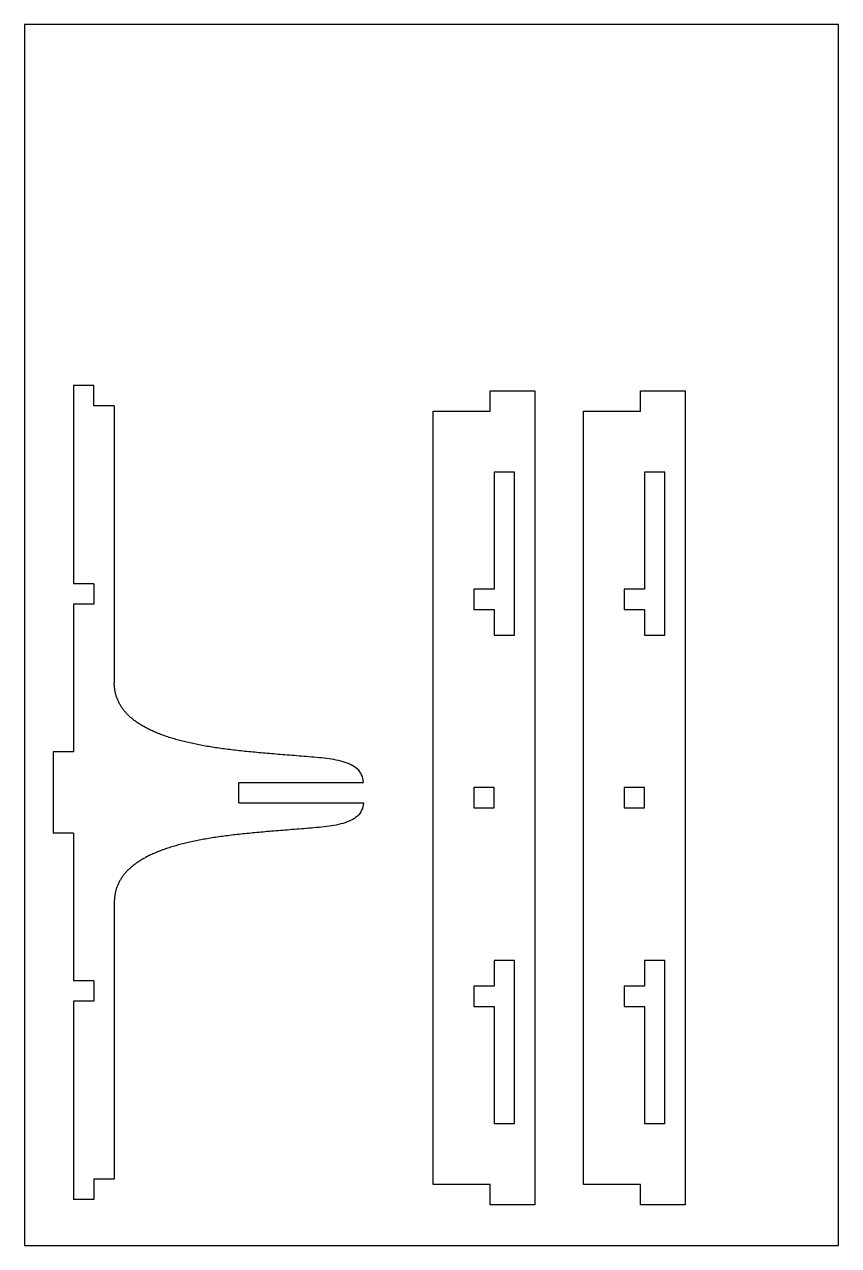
# Model space of a CAD drawing. Extents: x -220 to 640, y 0 to 300.
# Drawn here: x 0 to 200, y 0 to 300 of the extents above; entities that cross this region are included whole.
import ezdxf

# ---------------------------------------------------------------- set-up
doc = ezdxf.new("R2010")
doc.units = 0
doc.layers.get('0').update_dxf_attribs({"linetype": 'CONTINUOUS'})
doc.layers.add('FT_MACHINE', color=253, linetype='CONTINUOUS')

msp = doc.modelspace()

# ---------------------------------------------------------------- linework, layer by layer
for p, q in [((12.08, 211.3), (12.08, 162.55)), ((17.08, 211.3), (12.08, 211.3)), ((17.08, 206.3), (17.08, 211.3)), ((114.4, 210), (125.4, 210)), ((114.4, 205), (114.4, 210)), ((125.4, 210), (125.4, 10)), ((151.34, 210), (162.34, 210)), ((151.34, 205), (151.34, 210)), ((162.34, 210), (162.34, 10)), ((22.07, 206.3), (17.08, 206.3)), ((22.07, 206.3), (22.07, 138.27)), ((100.4, 15), (100.4, 205)), ((100.4, 205), (114.4, 205)), ((137.34, 15), (137.34, 205)), ((137.34, 205), (151.34, 205)), ((120.4, 190), (115.4, 190)), ((115.4, 190), (115.4, 161.27)), ((120.4, 150), (120.4, 190)), ((157.34, 190), (152.34, 190)), ((152.34, 190), (152.34, 161.27)), ((157.34, 150), (157.34, 190)), ((17.08, 162.55), (12.08, 162.55)), ((17.08, 162.55), (17.08, 157.55)), ((115.4, 161.27), (110.4, 161.27)), ((110.4, 161.27), (110.4, 156.27)), ((152.34, 161.27), (147.34, 161.27)), ((147.34, 161.27), (147.34, 156.27)), ((12.08, 157.55), (12.08, 121.3)), ((17.08, 157.55), (12.08, 157.55)), ((110.4, 156.27), (115.4, 156.27)), ((115.4, 156.27), (115.4, 150)), ((147.34, 156.27), (152.34, 156.27)), ((152.34, 156.27), (152.34, 150)), ((115.4, 150), (120.4, 150)), ((152.34, 150), (157.34, 150)), ((7.08, 121.3), (7.08, 101.3)), ((12.08, 121.3), (7.08, 121.3)), ((52.68, 108.8), (52.68, 113.8)), ((52.68, 113.8), (83.26, 113.8)), ((115.4, 112.5), (110.4, 112.5)), ((110.4, 112.5), (110.4, 107.5)), ((115.4, 107.5), (115.4, 112.5)), ((152.34, 112.5), (147.34, 112.5)), ((147.34, 112.5), (147.34, 107.5)), ((152.34, 107.5), (152.34, 112.5)), ((52.68, 108.8), (83.26, 108.8)), ((110.4, 107.5), (115.4, 107.5)), ((147.34, 107.5), (152.34, 107.5)), ((12.08, 101.3), (7.08, 101.3)), ((12.08, 101.3), (12.08, 65.05)), ((22.07, 84.32), (22.07, 16.3)), ((120.4, 70), (115.4, 70)), ((115.4, 70), (115.4, 63.74)), ((120.4, 30), (120.4, 70)), ((157.34, 70), (152.34, 70)), ((152.34, 70), (152.34, 63.74)), ((157.34, 30), (157.34, 70)), ((17.08, 65.05), (12.08, 65.05)), ((17.08, 65.05), (17.08, 60.05)), ((115.4, 63.74), (110.4, 63.74)), ((110.4, 63.74), (110.4, 58.74)), ((152.34, 63.74), (147.34, 63.74)), ((147.34, 63.74), (147.34, 58.74)), ((12.08, 60.05), (12.08, 11.3)), ((17.08, 60.05), (12.08, 60.05)), ((110.4, 58.74), (115.4, 58.74)), ((115.4, 58.74), (115.4, 30)), ((147.34, 58.74), (152.34, 58.74)), ((152.34, 58.74), (152.34, 30)), ((115.4, 30), (120.4, 30)), ((152.34, 30), (157.34, 30)), ((17.08, 16.3), (17.08, 11.3)), ((22.07, 16.3), (17.08, 16.3)), ((114.4, 15), (100.4, 15)), ((114.4, 10), (114.4, 15)), ((151.34, 15), (137.34, 15)), ((151.34, 10), (151.34, 15)), ((17.08, 11.3), (12.08, 11.3)), ((125.4, 10), (114.4, 10)), ((162.34, 10), (151.34, 10))]:
    msp.add_line(p, q)
for points in [[(83.26, 113.8, 0), (83.22, 114.31, 0), (83.14, 114.78, 0), (83.01, 115.23, 0), (82.84, 115.65, 0), (82.64, 116.05, 0), (82.39, 116.41, 0), (82.11, 116.76, 0), (81.8, 117.07, 0), (81.45, 117.37, 0), (81.08, 117.64, 0), (80.67, 117.89, 0), (80.24, 118.12, 0), (79.79, 118.34, 0), (79.31, 118.53, 0), (78.81, 118.71, 0), (78.28, 118.87, 0), (77.75, 119.02, 0), (77.19, 119.15, 0), (76.62, 119.27, 0), (76.04, 119.38, 0), (75.44, 119.48, 0), (74.84, 119.57, 0), (74.23, 119.65, 0), (73.61, 119.73, 0), (72.99, 119.79, 0), (72.37, 119.85, 0), (71.74, 119.91, 0), (71.12, 119.97, 0), (70.5, 120.02, 0), (69.89, 120.07, 0), (69.28, 120.12, 0), (68.67, 120.17, 0), (68.07, 120.22, 0), (67.48, 120.27, 0), (66.89, 120.31, 0), (66.3, 120.36, 0), (65.72, 120.41, 0), (65.15, 120.45, 0), (64.58, 120.5, 0), (64.01, 120.55, 0), (63.45, 120.59, 0), (62.9, 120.64, 0), (62.35, 120.68, 0), (61.8, 120.73, 0), (61.26, 120.77, 0), (60.72, 120.82, 0), (60.19, 120.86, 0), (59.66, 120.91, 0), (59.14, 120.95, 0), (58.62, 121, 0), (58.11, 121.04, 0), (57.59, 121.09, 0), (57.09, 121.14, 0), (56.59, 121.18, 0), (56.09, 121.23, 0), (55.6, 121.28, 0), (55.11, 121.32, 0), (54.62, 121.37, 0), (54.14, 121.42, 0), (53.66, 121.47, 0), (53.19, 121.52, 0), (52.72, 121.57, 0), (52.26, 121.62, 0), (51.79, 121.67, 0), (51.34, 121.72, 0), (50.88, 121.78, 0), (50.43, 121.83, 0), (49.98, 121.89, 0), (49.54, 121.94, 0), (49.1, 122, 0), (48.66, 122.06, 0), (48.23, 122.12, 0), (47.8, 122.18, 0), (47.37, 122.24, 0), (46.95, 122.31, 0), (46.53, 122.37, 0), (46.12, 122.44, 0), (45.7, 122.5, 0), (45.29, 122.57, 0), (44.89, 122.64, 0), (44.49, 122.71, 0), (44.09, 122.78, 0), (43.69, 122.85, 0), (43.3, 122.93, 0), (42.91, 123, 0), (42.53, 123.08, 0), (42.15, 123.15, 0), (41.77, 123.23, 0), (41.39, 123.31, 0), (41.02, 123.39, 0), (40.66, 123.47, 0), (40.29, 123.56, 0), (39.93, 123.64, 0), (39.57, 123.73, 0), (39.22, 123.81, 0), (38.87, 123.9, 0), (38.52, 123.99, 0), (38.18, 124.08, 0), (37.84, 124.17, 0), (37.51, 124.27, 0), (37.17, 124.36, 0), (36.84, 124.46, 0), (36.52, 124.55, 0), (36.2, 124.65, 0), (35.88, 124.75, 0), (35.56, 124.85, 0), (35.25, 124.95, 0), (34.94, 125.06, 0), (34.64, 125.16, 0), (34.34, 125.27, 0), (34.04, 125.37, 0), (33.75, 125.48, 0), (33.46, 125.59, 0), (33.17, 125.7, 0), (32.89, 125.81, 0), (32.61, 125.92, 0), (32.33, 126.04, 0), (32.06, 126.15, 0), (31.79, 126.27, 0), (31.53, 126.39, 0), (31.27, 126.51, 0), (31.01, 126.63, 0), (30.76, 126.75, 0), (30.5, 126.87, 0), (30.26, 127, 0), (30.01, 127.12, 0), (29.77, 127.25, 0), (29.54, 127.38, 0), (29.31, 127.51, 0), (29.08, 127.64, 0), (28.85, 127.77, 0), (28.63, 127.91, 0), (28.41, 128.04, 0), (28.2, 128.18, 0), (27.99, 128.32, 0), (27.78, 128.46, 0), (27.57, 128.6, 0), (27.37, 128.74, 0), (27.18, 128.88, 0), (26.99, 129.03, 0), (26.8, 129.17, 0), (26.61, 129.32, 0), (26.43, 129.47, 0), (26.25, 129.62, 0), (26.08, 129.77, 0), (25.91, 129.92, 0), (25.74, 130.08, 0), (25.58, 130.23, 0), (25.42, 130.39, 0), (25.26, 130.55, 0), (25.11, 130.71, 0), (24.96, 130.87, 0), (24.81, 131.03, 0), (24.67, 131.2, 0), (24.54, 131.36, 0), (24.4, 131.53, 0), (24.27, 131.7, 0), (24.14, 131.87, 0), (24.02, 132.04, 0), (23.9, 132.21, 0), (23.79, 132.38, 0), (23.68, 132.56, 0), (23.57, 132.74, 0), (23.46, 132.91, 0), (23.36, 133.09, 0), (23.27, 133.27, 0), (23.17, 133.46, 0), (23.09, 133.64, 0), (23, 133.82, 0), (22.92, 134.01, 0), (22.84, 134.2, 0), (22.77, 134.39, 0), (22.7, 134.58, 0), (22.63, 134.77, 0), (22.57, 134.97, 0), (22.51, 135.16, 0), (22.45, 135.36, 0), (22.4, 135.56, 0), (22.35, 135.76, 0), (22.31, 135.96, 0), (22.27, 136.16, 0), (22.23, 136.37, 0), (22.2, 136.57, 0), (22.17, 136.78, 0), (22.15, 136.99, 0), (22.12, 137.2, 0), (22.11, 137.41, 0), (22.09, 137.62, 0), (22.08, 137.84, 0), (22.08, 138.05, 0), (22.07, 138.27, 0)], [(83.26, 108.8, 0), (83.22, 108.29, 0), (83.14, 107.81, 0), (83.01, 107.36, 0), (82.84, 106.94, 0), (82.64, 106.55, 0), (82.39, 106.18, 0), (82.11, 105.84, 0), (81.8, 105.52, 0), (81.45, 105.22, 0), (81.08, 104.95, 0), (80.67, 104.7, 0), (80.24, 104.47, 0), (79.79, 104.26, 0), (79.31, 104.06, 0), (78.81, 103.88, 0), (78.28, 103.72, 0), (77.75, 103.57, 0), (77.19, 103.44, 0), (76.62, 103.32, 0), (76.04, 103.21, 0), (75.44, 103.11, 0), (74.84, 103.02, 0), (74.23, 102.94, 0), (73.61, 102.87, 0), (72.99, 102.8, 0), (72.37, 102.74, 0), (71.74, 102.68, 0), (71.12, 102.63, 0), (70.5, 102.57, 0), (69.89, 102.52, 0), (69.28, 102.47, 0), (68.67, 102.42, 0), (68.07, 102.38, 0), (67.48, 102.33, 0), (66.89, 102.28, 0), (66.3, 102.23, 0), (65.72, 102.19, 0), (65.15, 102.14, 0), (64.58, 102.09, 0), (64.01, 102.05, 0), (63.45, 102, 0), (62.9, 101.95, 0), (62.35, 101.91, 0), (61.8, 101.86, 0), (61.26, 101.82, 0), (60.72, 101.78, 0), (60.19, 101.73, 0), (59.66, 101.69, 0), (59.14, 101.64, 0), (58.62, 101.59, 0), (58.11, 101.55, 0), (57.59, 101.5, 0), (57.09, 101.46, 0), (56.59, 101.41, 0), (56.09, 101.36, 0), (55.6, 101.32, 0), (55.11, 101.27, 0), (54.62, 101.22, 0), (54.14, 101.17, 0), (53.66, 101.12, 0), (53.19, 101.08, 0), (52.72, 101.02, 0), (52.26, 100.97, 0), (51.79, 100.92, 0), (51.34, 100.87, 0), (50.88, 100.81, 0), (50.43, 100.76, 0), (49.98, 100.7, 0), (49.54, 100.65, 0), (49.1, 100.59, 0), (48.66, 100.53, 0), (48.23, 100.47, 0), (47.8, 100.41, 0), (47.37, 100.35, 0), (46.95, 100.29, 0), (46.53, 100.22, 0), (46.12, 100.16, 0), (45.7, 100.09, 0), (45.29, 100.02, 0), (44.89, 99.95, 0), (44.49, 99.88, 0), (44.09, 99.81, 0), (43.69, 99.74, 0), (43.3, 99.67, 0), (42.91, 99.59, 0), (42.53, 99.52, 0), (42.15, 99.44, 0), (41.77, 99.36, 0), (41.39, 99.28, 0), (41.02, 99.2, 0), (40.66, 99.12, 0), (40.29, 99.03, 0), (39.93, 98.95, 0), (39.57, 98.86, 0), (39.22, 98.78, 0), (38.87, 98.69, 0), (38.52, 98.6, 0), (38.18, 98.51, 0), (37.84, 98.42, 0), (37.51, 98.33, 0), (37.17, 98.23, 0), (36.84, 98.14, 0), (36.52, 98.04, 0), (36.2, 97.94, 0), (35.88, 97.84, 0), (35.56, 97.74, 0), (35.25, 97.64, 0), (34.94, 97.54, 0), (34.64, 97.43, 0), (34.34, 97.33, 0), (34.04, 97.22, 0), (33.75, 97.11, 0), (33.46, 97, 0), (33.17, 96.89, 0), (32.89, 96.78, 0), (32.61, 96.67, 0), (32.33, 96.55, 0), (32.06, 96.44, 0), (31.79, 96.32, 0), (31.53, 96.2, 0), (31.27, 96.08, 0), (31.01, 95.96, 0), (30.76, 95.84, 0), (30.5, 95.72, 0), (30.26, 95.59, 0), (30.01, 95.47, 0), (29.77, 95.34, 0), (29.54, 95.21, 0), (29.31, 95.08, 0), (29.08, 94.95, 0), (28.85, 94.82, 0), (28.63, 94.68, 0), (28.41, 94.55, 0), (28.2, 94.41, 0), (27.99, 94.27, 0), (27.78, 94.14, 0), (27.57, 93.99, 0), (27.37, 93.85, 0), (27.18, 93.71, 0), (26.99, 93.56, 0), (26.8, 93.42, 0), (26.61, 93.27, 0), (26.43, 93.12, 0), (26.25, 92.97, 0), (26.08, 92.82, 0), (25.91, 92.67, 0), (25.74, 92.51, 0), (25.58, 92.36, 0), (25.42, 92.2, 0), (25.26, 92.04, 0), (25.11, 91.88, 0), (24.96, 91.72, 0), (24.81, 91.56, 0), (24.67, 91.4, 0), (24.54, 91.23, 0), (24.4, 91.06, 0), (24.27, 90.9, 0), (24.14, 90.73, 0), (24.02, 90.56, 0), (23.9, 90.38, 0), (23.79, 90.21, 0), (23.68, 90.03, 0), (23.57, 89.86, 0), (23.46, 89.68, 0), (23.36, 89.5, 0), (23.27, 89.32, 0), (23.17, 89.14, 0), (23.09, 88.95, 0), (23, 88.77, 0), (22.92, 88.58, 0), (22.84, 88.39, 0), (22.77, 88.2, 0), (22.7, 88.01, 0), (22.63, 87.82, 0), (22.57, 87.63, 0), (22.51, 87.43, 0), (22.45, 87.23, 0), (22.4, 87.04, 0), (22.35, 86.84, 0), (22.31, 86.63, 0), (22.27, 86.43, 0), (22.23, 86.23, 0), (22.2, 86.02, 0), (22.17, 85.81, 0), (22.15, 85.61, 0), (22.12, 85.4, 0), (22.11, 85.18, 0), (22.09, 84.97, 0), (22.08, 84.76, 0), (22.08, 84.54, 0), (22.07, 84.32, 0)]]:
    msp.add_polyline3d(points)
at = {"layer": 'FT_MACHINE'}
msp.add_lwpolyline([(0, 0), (200, 0), (200, 300), (0, 300)], close=True, dxfattribs=at)

doc.saveas('drawing.dxf')
